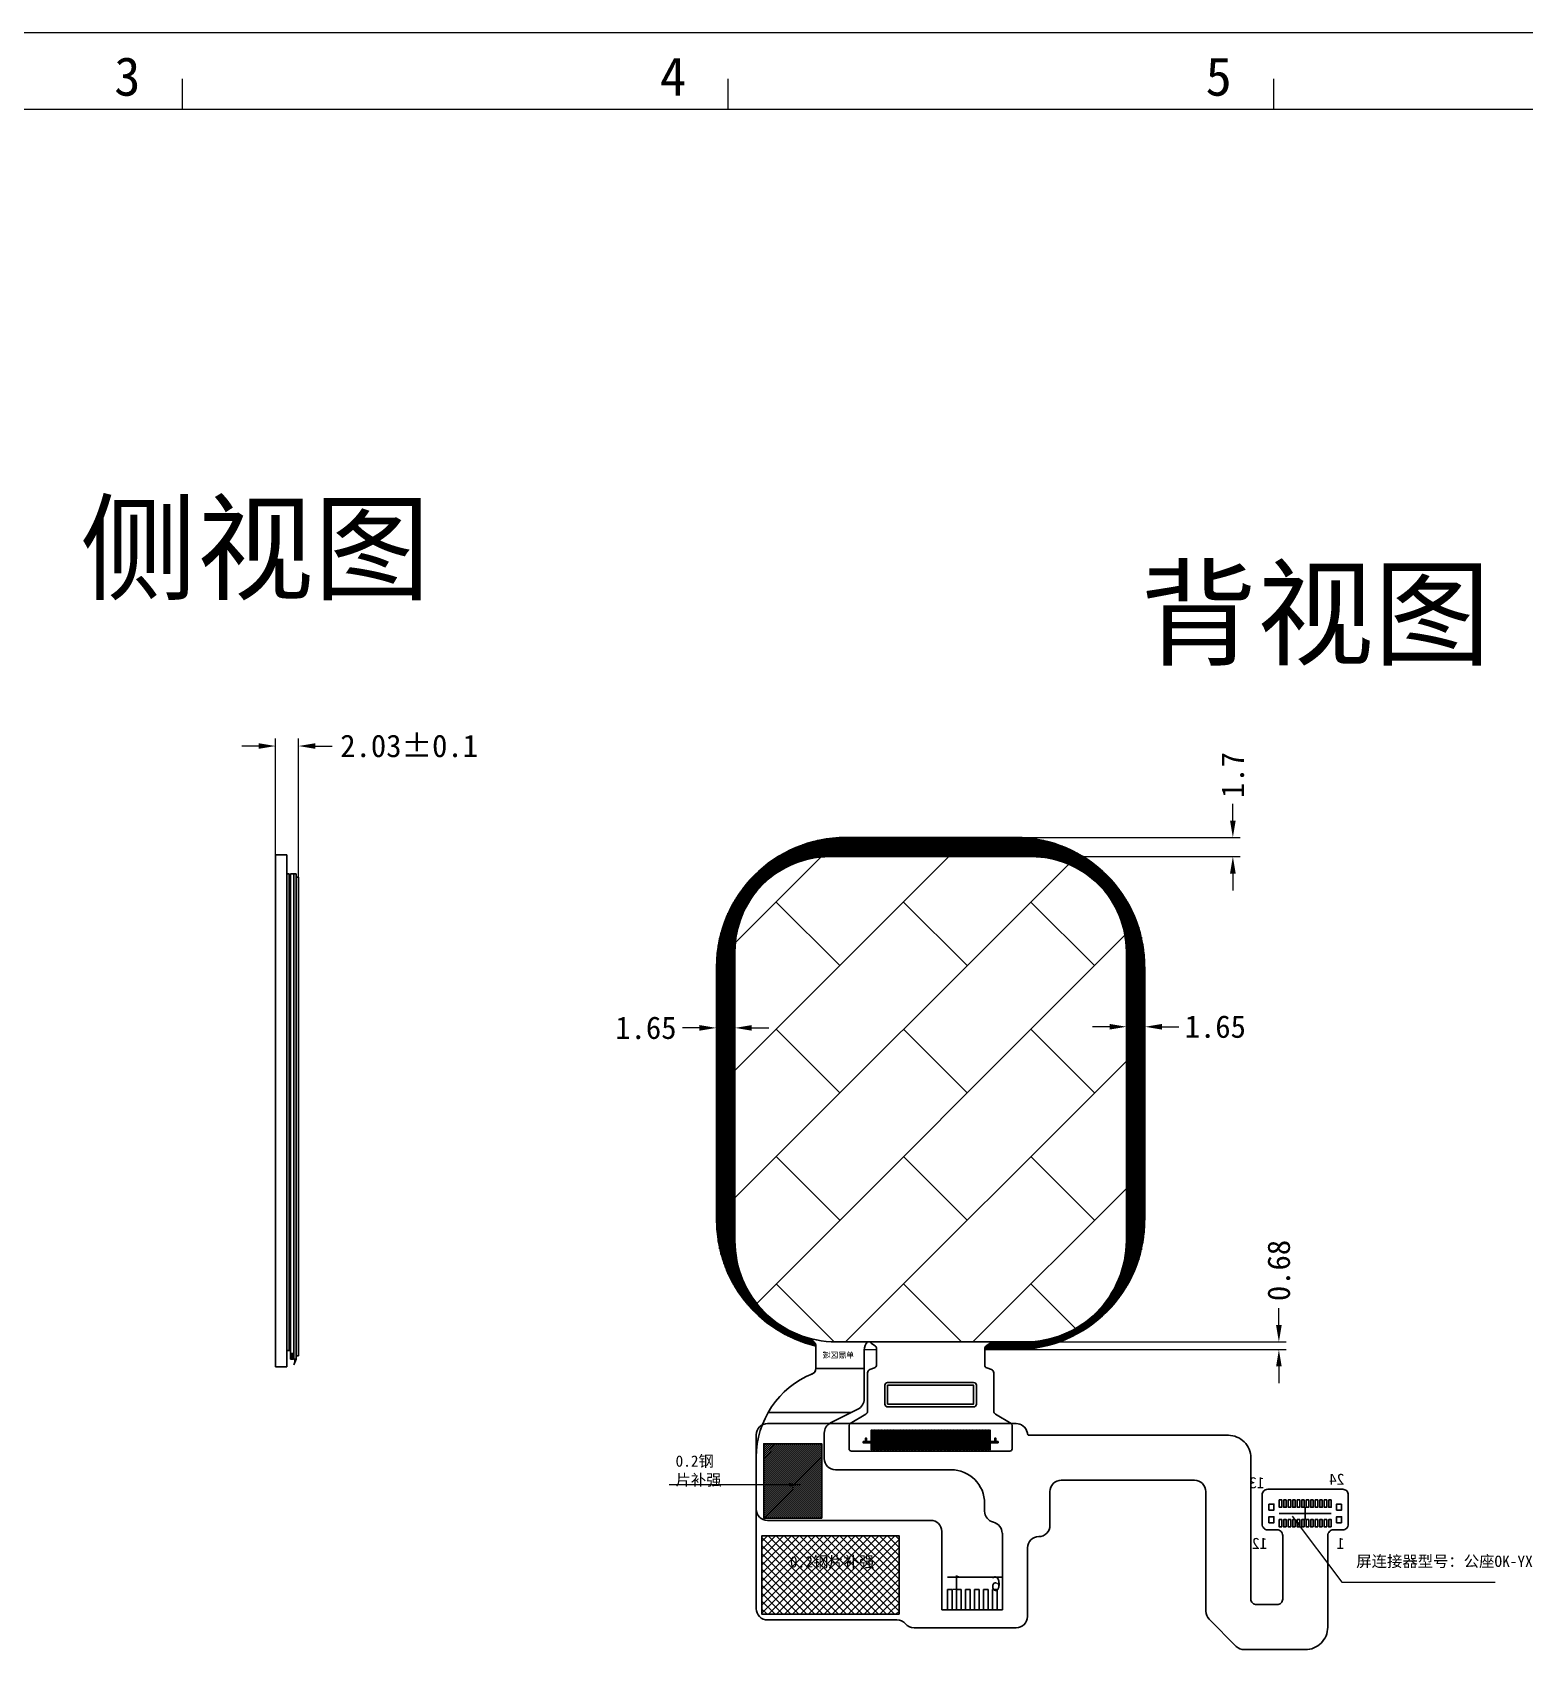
# Model space of a CAD drawing. Header units: inches. Extents: x 1765 to 5217, y -1519 to 441.
# Drawn here: x 4651.3 to 4783.9, y -782.1 to -638.3 of the extents above; entities that cross this region are included whole.
import ezdxf

# ---------------------------------------------------------------- set-up
doc = ezdxf.new("R2010")
doc.units = ezdxf.units.IN
doc.header["$MEASUREMENT"] = 0
doc.layers.add('DIM', color=3, linetype='Continuous', lineweight=15)
doc.layers.add('图框', color=255, linetype='Continuous', lineweight=5)
doc.layers.add('LENS', color=6, linetype='Continuous')
doc.layers.add('标注', color=3, linetype='Continuous')
doc.styles.add('Chinese', font='')
doc.styles.add('TITLE', font='arial.ttf')
doc.styles.add('宋', font='', dxfattribs={"height": 2})
doc.styles.add('宋体', font='')
doc.styles.get('Chinese').set_extended_font_data('SimSun')
doc.styles.get('宋').set_extended_font_data('SimSun')
doc.styles.get('宋体').set_extended_font_data('SimSun')
doc.dimstyles.new('ISO-25$7', dxfattribs={"dimscale": 0.5, "dimtxt": 2.5, "dimasz": 2, "dimexe": 1.25, "dimexo": 0.625, "dimtad": 0, "dimdsep": 46, "dimtxsty": 'TITLE', "dimcen": 2.5, "dimclrd": 7, "dimclre": 256, "dimclrt": 7, "dimadec": 0, "dimazin": 0, "dimtfac": 1, "dimtmove": 0, "dimatfit": 0, "dimfxl": 0, "dimlwd": 9, "dimlwe": 9, "dimarcsym": 0})
doc.dimstyles.new('YanXiu', dxfattribs={"dimtxt": 2.5, "dimasz": 2.2, "dimexe": 0.66, "dimexo": 0.66, "dimgap": 0.66, "dimtad": 0, "dimdsep": 46, "dimtxsty": 'Chinese', "dimcen": 0, "dimclrd": 119, "dimclre": 119, "dimclrt": 42, "dimazin": 2, "dimtfac": 1, "dimtofl": 0, "dimtmove": 0, "dimatfit": 3, "dimfxl": 0, "dimlwd": 5, "dimlwe": 5, "dimarcsym": 0})

# ---------------------------------------------------------------- blocks, each defined once
blk = doc.blocks.new('A$C06BB6509')
at = {"color": 6}
for points in [[(-0.3, 0), (0, 0), (0, -42.615), (-0.3, -42.615)], [(0, 0), (0.2, 0), (0.2, -43.135), (0, -43.135)]]:
    blk.add_lwpolyline(points, close=True, dxfattribs=at)
blk = doc.blocks.new('A$C2CD672AE')
at = {"color": 1}
for p, q in [((-2.32, 0), (2.31, 0)), ((0, -0.55), (0, 0.55))]:
    blk.add_line(p, q, dxfattribs=at)
for points in [[(-3.23, 0.83), (-3.23, 0.3), (-2.78, 0.3), (-2.78, 0.83)], [(-2.32, 1.2), (-2.32, 0.55), (-2.09, 0.55), (-2.09, 1.2)], [(-1.92, 1.2), (-1.92, 0.55), (-1.69, 0.55), (-1.69, 1.2)], [(-1.52, 1.2), (-1.52, 0.55), (-1.29, 0.55), (-1.29, 1.2)], [(-1.12, 1.2), (-1.12, 0.55), (-0.89, 0.55), (-0.89, 1.2)], [(-0.72, 1.2), (-0.72, 0.55), (-0.49, 0.55), (-0.49, 1.2)], [(-0.32, 1.2), (-0.32, 0.55), (-0.09, 0.55), (-0.09, 1.2)], [(0.08, 1.2), (0.08, 0.55), (0.31, 0.55), (0.31, 1.2)], [(0.48, 1.2), (0.48, 0.55), (0.71, 0.55), (0.71, 1.2)], [(0.88, 1.2), (0.88, 0.55), (1.11, 0.55), (1.11, 1.2)], [(1.28, 1.2), (1.28, 0.55), (1.51, 0.55), (1.51, 1.2)], [(1.68, 1.2), (1.68, 0.55), (1.91, 0.55), (1.91, 1.2)], [(2.08, 1.2), (2.08, 0.55), (2.31, 0.55), (2.31, 1.2)], [(3.23, 0.83), (3.23, 0.3), (2.78, 0.3), (2.78, 0.83)], [(-3.23, -0.83), (-3.23, -0.3), (-2.78, -0.3), (-2.78, -0.83)], [(-2.32, -1.2), (-2.32, -0.55), (-2.09, -0.55), (-2.09, -1.2)], [(-1.92, -1.2), (-1.92, -0.55), (-1.69, -0.55), (-1.69, -1.2)], [(-1.52, -1.2), (-1.52, -0.55), (-1.29, -0.55), (-1.29, -1.2)], [(-1.12, -1.2), (-1.12, -0.55), (-0.89, -0.55), (-0.89, -1.2)], [(-0.72, -1.2), (-0.72, -0.55), (-0.49, -0.55), (-0.49, -1.2)], [(-0.32, -1.2), (-0.32, -0.55), (-0.09, -0.55), (-0.09, -1.2)], [(0.08, -1.2), (0.08, -0.55), (0.31, -0.55), (0.31, -1.2)], [(0.48, -1.2), (0.48, -0.55), (0.71, -0.55), (0.71, -1.2)], [(0.88, -1.2), (0.88, -0.55), (1.11, -0.55), (1.11, -1.2)], [(1.28, -1.2), (1.28, -0.55), (1.51, -0.55), (1.51, -1.2)], [(1.68, -1.2), (1.68, -0.55), (1.91, -0.55), (1.91, -1.2)], [(2.08, -1.2), (2.08, -0.55), (2.31, -0.55), (2.31, -1.2)], [(3.23, -0.83), (3.23, -0.3), (2.78, -0.3), (2.78, -0.83)]]:
    blk.add_lwpolyline(points, close=True)
blk = doc.blocks.new('*D91')
at = {"layer": 'Defpoints', "color": 0, "transparency": 16777216}
for p in [(4674.95, -701.76), (4672.92, -716.64), (4674.95, -716.64)]:
    blk.add_point(p, dxfattribs=at)
at = {"layer": '标注', "color": 3, "lineweight": 5, "transparency": 16777216}
for p, q in [((4672.92, -715.98), (4672.92, -701.1)), ((4674.95, -715.98), (4674.95, -701.1)), ((4671.42, -701.76), (4669.92, -701.76)), ((4676.45, -701.76), (4677.95, -701.76))]:
    blk.add_line(p, q, dxfattribs=at)
at = {"layer": '标注', "color": 3, "transparency": 16777216}
for points in [[(4671.42, -701.51), (4671.42, -702.01), (4672.92, -701.76)], [(4676.45, -701.51), (4676.45, -702.01), (4674.95, -701.76)]]:
    blk.add_solid(points, dxfattribs=at)
at = {"layer": '标注', "color": 3, "transparency": 16777216, "insert": (4684.79, -701.76), "char_height": 2, "attachment_point": 5, "style": '宋'}
blk.add_mtext('2.03%%P0.1', dxfattribs=at)
blk = doc.blocks.new('*D93')
at = {"layer": 'Defpoints', "color": 0, "transparency": 16777216}
for p in [(4731.13, -709.89), (4757.99, -709.89), (4731.13, -711.59)]:
    blk.add_point(p, dxfattribs=at)
at = {"layer": '标注', "color": 3, "lineweight": 5, "transparency": 16777216}
for p, q in [((4757.99, -708.39), (4757.99, -706.89)), ((4731.79, -709.89), (4758.65, -709.89)), ((4731.79, -711.59), (4758.65, -711.59)), ((4757.99, -713.09), (4757.99, -714.59))]:
    blk.add_line(p, q, dxfattribs=at)
at = {"layer": '标注', "color": 3, "transparency": 16777216}
for points in [[(4757.74, -708.39), (4758.24, -708.39), (4757.99, -709.89)], [(4757.74, -713.09), (4758.24, -713.09), (4757.99, -711.59)]]:
    blk.add_solid(points, dxfattribs=at)
at = {"layer": '标注', "color": 3, "transparency": 16777216, "insert": (4757.99, -704.34), "char_height": 2, "attachment_point": 5, "rotation": 90, "style": '宋'}
blk.add_mtext('1.7', dxfattribs=at)
blk = doc.blocks.new('*D94')
at = {"layer": 'Defpoints', "color": 0, "transparency": 16777216}
for p in [(4750.18, -726.71), (4748.53, -729.47), (4750.18, -729.47)]:
    blk.add_point(p, dxfattribs=at)
at = {"layer": '标注', "color": 3, "lineweight": 5, "transparency": 16777216}
for p, q in [((4747.03, -726.71), (4745.53, -726.71)), ((4748.53, -728.81), (4748.53, -726.05)), ((4750.18, -728.81), (4750.18, -726.05)), ((4751.68, -726.71), (4753.18, -726.71))]:
    blk.add_line(p, q, dxfattribs=at)
at = {"layer": '标注', "color": 3, "transparency": 16777216}
for points in [[(4747.03, -726.46), (4747.03, -726.96), (4748.53, -726.71)], [(4751.68, -726.46), (4751.68, -726.96), (4750.18, -726.71)]]:
    blk.add_solid(points, dxfattribs=at)
at = {"layer": '标注', "color": 3, "transparency": 16777216, "insert": (4756.43, -726.71), "char_height": 2, "attachment_point": 5, "style": '宋'}
blk.add_mtext('1.65', dxfattribs=at)
blk = doc.blocks.new('*D95')
at = {"layer": 'Defpoints', "color": 0, "transparency": 16777216}
for p in [(4712.09, -726.81), (4712.09, -730.06), (4713.74, -730.03)]:
    blk.add_point(p, dxfattribs=at)
at = {"layer": '标注', "color": 3, "lineweight": 5, "transparency": 16777216}
for p, q in [((4710.59, -726.81), (4709.09, -726.81)), ((4712.09, -729.4), (4712.09, -726.15)), ((4713.74, -729.37), (4713.74, -726.15)), ((4715.24, -726.81), (4716.74, -726.81))]:
    blk.add_line(p, q, dxfattribs=at)
at = {"layer": '标注', "color": 3, "transparency": 16777216}
for points in [[(4710.59, -726.56), (4710.59, -727.06), (4712.09, -726.81)], [(4715.24, -726.56), (4715.24, -727.06), (4713.74, -726.81)]]:
    blk.add_solid(points, dxfattribs=at)
at = {"layer": '标注', "color": 3, "transparency": 16777216, "insert": (4705.83, -726.81), "char_height": 2, "attachment_point": 5, "style": '宋'}
blk.add_mtext('1.65', dxfattribs=at)
blk = doc.blocks.new('*D96')
at = {"layer": 'Defpoints', "color": 0, "transparency": 16777216}
for p in [(4737.67, -754.72), (4737.67, -755.4), (4762.08, -754.72)]:
    blk.add_point(p, dxfattribs=at)
at = {"layer": '标注', "color": 3, "lineweight": 5, "transparency": 16777216}
for p, q in [((4762.08, -753.22), (4762.08, -751.72)), ((4738.33, -754.72), (4762.74, -754.72)), ((4738.33, -755.4), (4762.74, -755.4)), ((4762.08, -756.9), (4762.08, -758.4))]:
    blk.add_line(p, q, dxfattribs=at)
at = {"layer": '标注', "color": 3, "transparency": 16777216}
for points in [[(4761.83, -753.22), (4762.33, -753.22), (4762.08, -754.72)], [(4761.83, -756.9), (4762.33, -756.9), (4762.08, -755.4)]]:
    blk.add_solid(points, dxfattribs=at)
at = {"layer": '标注', "color": 3, "transparency": 16777216, "insert": (4762.08, -748.37), "char_height": 2, "attachment_point": 5, "rotation": 90, "style": '宋'}
blk.add_mtext('0.68', dxfattribs=at)

msp = doc.modelspace()

# ---------------------------------------------------------------- hatches: boundary and pattern name
h = msp.add_hatch()
h.set_pattern_fill('ANSI37', color=256, angle=45)
h.set_pattern_definition([(90, (27.87163, -212.16913), (-0.125, 3e-17), []), (180, (27.87163, -212.16913), (-3e-17, -0.125), [])])
h.paths.add_polyline_path([(4738.678, -709.888), (4723.588, -709.888, 0.4142136), (4712.088, -721.388), (4712.088, -743.898, 0.3475116), (4720.933, -755.087), (4720.933, -755.024, 0.177863), (4720.861, -754.83), (4720.646, -754.576, -0.110249), (4720.585, -754.46, -0.3450597), (4713.739, -745.722), (4713.739, -720.007, -0.4142136), (4722.159, -711.587), (4740.106, -711.587, -0.4142136), (4748.526, -720.007), (4748.526, -745.722, -0.4142136), (4739.526, -754.722), (4736.471, -754.722, -0.2291616), (4736.38, -754.871), (4736.072, -755.07, 0.2546712), (4735.935, -755.322), (4735.935, -755.398), (4738.678, -755.398, 0.4142136), (4750.178, -743.898), (4750.178, -721.388, 0.4142136)])
h = msp.add_hatch()
h.set_pattern_fill('AR-B816', color=256, angle=45)
h.set_pattern_definition([(45, (27.872, -212.169), (-5.656854, 5.656854), []), (135, (27.872, -212.169), (-11.313708, 2e-15), [8, -8])])
h.paths.add_polyline_path([(4748.526, -720.007, 0.4142136), (4740.106, -711.587), (4722.159, -711.587, 0.4142136), (4713.739, -720.007), (4713.739, -745.722, 0.4142136), (4722.739, -754.722), (4739.526, -754.722, 0.4142136), (4748.526, -745.722)])
for points in [[(4674.248, -756.256), (4674.495, -756.256), (4674.495, -755.886), (4674.548, -755.886), (4674.548, -755.736), (4674.248, -755.736)], [(4674.748, -756.256), (4674.548, -756.256), (4674.548, -756.756)]]:
    msp.add_hatch(color=256).paths.add_polyline_path(points)
h = msp.add_hatch()
h.set_pattern_fill('ANSI31', color=256, style=0)
h.set_pattern_definition([(45, (2155.67734, -51.75916), (-0.0883883476, 0.0883883476), [])])
h.paths.add_polyline_path([(4716.303, -763.774), (4721.46, -763.774), (4721.46, -770.379), (4716.303, -770.379)])
h = msp.add_hatch()
h.set_pattern_fill('ANSI37', color=2, scale=4, style=0)
h.set_pattern_definition([(135, (6713.88555, -1040.98007), (0.35355339, 0.35355339), []), (45, (6713.88555, -1040.98007), (0.35355339, -0.35355339), [])])
h.paths.add_polyline_path([(4716.133, -778.929), (4716.133, -771.953), (4728.333, -771.953), (4728.333, -778.929)])
h.paths.add_polyline_path([(4724.57, -773.316), (4721.297, -773.316), (4721.297, -774.294), (4724.57, -774.294)], flags=24)

# ---------------------------------------------------------------- linework, layer by layer
at = {"color": 3, "lineweight": 0}
for p, q in [((4738.678, -709.888), (4723.588, -709.888)), ((4712.088, -721.388), (4712.088, -743.898)), ((4750.178, -721.388), (4750.178, -743.898)), ((4725.223, -755.398), (4726.331, -755.398)), ((4735.935, -755.398), (4738.678, -755.398))]:
    msp.add_line(p, q, dxfattribs=at)
for p, q in [((4673.918, -711.421), (4672.918, -711.421)), ((4672.918, -711.421), (4672.918, -756.931)), ((4673.918, -713.121), (4673.918, -711.421)), ((4673.918, -711.421), (4673.918, -756.931)), ((4673.918, -713.121), (4673.918, -712.508)), ((4674.118, -713.121), (4673.918, -713.121)), ((4674.118, -713.271), (4674.118, -713.121)), ((4720.646, -754.576), (4720.861, -754.83)), ((4720.646, -754.576), (4720.861, -754.83)), ((4674.118, -755.486), (4673.918, -755.486)), ((4674.248, -755.736), (4674.248, -756.256)), ((4720.933, -756.302), (4720.933, -755.024)), ((4720.933, -756.302), (4720.933, -755.024)), ((4725.223, -756.302), (4725.223, -755.432)), ((4725.223, -756.302), (4725.223, -755.432)), ((4672.918, -756.931), (4673.918, -756.931)), ((4674.248, -756.256), (4674.495, -756.256)), ((4674.748, -756.256), (4674.548, -756.756)), ((4720.933, -757.093), (4725.223, -757.093)), ((4720.933, -757.093), (4725.223, -757.093)), ((4722.233, -761.923), (4724.672, -760.695)), ((4721.683, -762.816), (4721.683, -765.079)), ((4715.639, -769.579), (4715.639, -764.965)), ((4722.683, -766.079), (4732.933, -766.079)), ((4731.132, -770.579), (4716.639, -770.579)), ((4732.132, -771.579), (4732.132, -778.533)), ((4732.132, -778.533), (4737.532, -778.533))]:
    msp.add_line(p, q)
at = {"color": 7, "linetype": 'Continuous'}
for p, q in [((4720.933, -756.302), (4720.933, -757.093)), ((4720.933, -756.302), (4720.933, -757.093)), ((4725.223, -756.302), (4725.223, -759.802)), ((4725.223, -756.302), (4725.223, -759.802)), ((4725.223, -756.302), (4725.223, -759.802))]:
    msp.add_line(p, q, dxfattribs=at)
at = {"color": 251}
for p, q in [((4716.695, -760.993), (4724.08, -760.993)), ((4737.482, -775.64), (4732.632, -775.64))]:
    msp.add_line(p, q, dxfattribs=at)
at = {"color": 0}
for p, q in [((4735.933, -769.079), (4735.933, -769.769)), ((4737.532, -778.533), (4737.532, -771.718))]:
    msp.add_line(p, q, dxfattribs=at)
at = {"color": 2}
msp.add_lwpolyline([(4748.526, -720.007), (4748.526, -745.722, -0.4142136), (4739.526, -754.722), (4722.739, -754.722, -0.4142136), (4713.739, -745.722), (4713.739, -720.007, -0.4142136), (4722.159, -711.587), (4740.106, -711.587, -0.4142136)], format="xyb", close=True, dxfattribs=at)
msp.add_lwpolyline([(4748.526, -720.007), (4748.526, -745.722, -0.4142136), (4739.526, -754.722), (4722.739, -754.722, -0.4142136), (4713.739, -745.722), (4713.739, -720.007, -0.4142136), (4722.159, -711.587), (4740.106, -711.587, -0.4142136)], format="xyb", close=True, dxfattribs=at)
msp.add_lwpolyline([(4674.248, -755.486), (4674.118, -755.486), (4674.118, -713.271), (4674.248, -713.271)], dxfattribs=at)
at = {"color": 5}
msp.add_lwpolyline([(4674.748, -755.956), (4674.948, -755.956), (4674.948, -713.421), (4674.748, -713.421)], dxfattribs=at)
msp.add_lwpolyline([(4725.795, -754.722, 0.2291616), (4725.885, -754.871), (4726.193, -755.07, -0.2546712), (4726.331, -755.322), (4726.331, -756.751, -0.3152988), (4726.133, -757.033), (4725.72, -757.183, 0.3152988), (4725.523, -757.465), (4725.523, -760.873, -0.2636432), (4725.377, -761.13), (4723.985, -761.964, 0.2636432), (4723.888, -762.135), (4723.888, -764.229, 0.4142136), (4724.088, -764.429), (4738.178, -764.429, 0.4142136), (4738.378, -764.229), (4738.378, -762.135, 0.2636432), (4738.281, -761.964), (4736.889, -761.13, -0.2636432), (4736.743, -760.873), (4736.743, -757.465, 0.3152988), (4736.545, -757.183), (4736.132, -757.033, -0.3152988), (4735.935, -756.751), (4735.935, -755.322, -0.2546712), (4736.072, -755.07), (4736.38, -754.871, 0.2291616), (4736.471, -754.722)], format="xyb")
msp.add_lwpolyline([(4727.063, -758.578), (4727.063, -760.248, 0.4142136), (4727.313, -760.498), (4734.953, -760.498, 0.4142136), (4735.203, -760.248), (4735.203, -758.578, 0.4142136), (4734.953, -758.328), (4727.313, -758.328, 0.4142136)], format="xyb", close=True)
for points in [[(4734.953, -758.578), (4727.313, -758.578)], [(4727.313, -760.248), (4734.953, -760.248)]]:
    msp.add_lwpolyline(points)
at = {"color": 0}
for points in [[(4727.313, -758.578), (4734.953, -758.578), (4734.953, -760.248), (4727.313, -760.248)], [(4725.833, -764.299), (4725.903, -764.299), (4725.903, -762.567), (4725.833, -762.567)], [(4725.963, -764.299), (4726.033, -764.299), (4726.033, -762.567), (4725.963, -762.567)], [(4726.093, -764.299), (4726.163, -764.299), (4726.163, -762.567), (4726.093, -762.567)], [(4726.223, -764.299), (4726.293, -764.299), (4726.293, -762.567), (4726.223, -762.567)], [(4726.353, -764.299), (4726.423, -764.299), (4726.423, -762.567), (4726.353, -762.567)], [(4726.483, -764.299), (4726.553, -764.299), (4726.553, -762.567), (4726.483, -762.567)], [(4726.613, -764.299), (4726.683, -764.299), (4726.683, -762.567), (4726.613, -762.567)], [(4726.743, -764.299), (4726.813, -764.299), (4726.813, -762.567), (4726.743, -762.567)], [(4726.873, -764.299), (4726.943, -764.299), (4726.943, -762.567), (4726.873, -762.567)], [(4727.003, -764.299), (4727.073, -764.299), (4727.073, -762.567), (4727.003, -762.567)], [(4727.133, -764.299), (4727.203, -764.299), (4727.203, -762.567), (4727.133, -762.567)], [(4727.263, -764.299), (4727.333, -764.299), (4727.333, -762.567), (4727.263, -762.567)], [(4727.393, -764.299), (4727.463, -764.299), (4727.463, -762.567), (4727.393, -762.567)], [(4727.523, -764.299), (4727.593, -764.299), (4727.593, -762.567), (4727.523, -762.567)], [(4727.653, -764.299), (4727.723, -764.299), (4727.723, -762.567), (4727.653, -762.567)], [(4727.783, -764.299), (4727.853, -764.299), (4727.853, -762.567), (4727.783, -762.567)], [(4727.913, -764.299), (4727.983, -764.299), (4727.983, -762.567), (4727.913, -762.567)], [(4728.043, -764.299), (4728.113, -764.299), (4728.113, -762.567), (4728.043, -762.567)], [(4728.173, -764.299), (4728.243, -764.299), (4728.243, -762.567), (4728.173, -762.567)], [(4728.303, -764.299), (4728.373, -764.299), (4728.373, -762.567), (4728.303, -762.567)], [(4728.433, -764.299), (4728.503, -764.299), (4728.503, -762.567), (4728.433, -762.567)], [(4728.563, -764.299), (4728.633, -764.299), (4728.633, -762.567), (4728.563, -762.567)], [(4728.693, -764.299), (4728.763, -764.299), (4728.763, -762.567), (4728.693, -762.567)], [(4728.823, -764.299), (4728.893, -764.299), (4728.893, -762.567), (4728.823, -762.567)], [(4728.953, -764.299), (4729.023, -764.299), (4729.023, -762.567), (4728.953, -762.567)], [(4729.083, -764.299), (4729.153, -764.299), (4729.153, -762.567), (4729.083, -762.567)], [(4729.213, -764.299), (4729.283, -764.299), (4729.283, -762.567), (4729.213, -762.567)], [(4729.343, -764.299), (4729.413, -764.299), (4729.413, -762.567), (4729.343, -762.567)], [(4729.473, -764.299), (4729.543, -764.299), (4729.543, -762.567), (4729.473, -762.567)], [(4729.603, -764.299), (4729.673, -764.299), (4729.673, -762.567), (4729.603, -762.567)], [(4729.733, -764.299), (4729.803, -764.299), (4729.803, -762.567), (4729.733, -762.567)], [(4729.863, -764.299), (4729.933, -764.299), (4729.933, -762.567), (4729.863, -762.567)], [(4729.993, -764.299), (4730.063, -764.299), (4730.063, -762.567), (4729.993, -762.567)], [(4730.123, -764.299), (4730.193, -764.299), (4730.193, -762.567), (4730.123, -762.567)], [(4730.253, -764.299), (4730.323, -764.299), (4730.323, -762.567), (4730.253, -762.567)], [(4730.383, -764.299), (4730.453, -764.299), (4730.453, -762.567), (4730.383, -762.567)], [(4730.513, -764.299), (4730.583, -764.299), (4730.583, -762.567), (4730.513, -762.567)], [(4730.643, -764.299), (4730.713, -764.299), (4730.713, -762.567), (4730.643, -762.567)], [(4730.773, -764.299), (4730.843, -764.299), (4730.843, -762.567), (4730.773, -762.567)], [(4730.903, -764.299), (4730.973, -764.299), (4730.973, -762.567), (4730.903, -762.567)], [(4731.033, -764.299), (4731.103, -764.299), (4731.103, -762.567), (4731.033, -762.567)], [(4731.163, -764.299), (4731.233, -764.299), (4731.233, -762.567), (4731.163, -762.567)], [(4731.293, -764.299), (4731.363, -764.299), (4731.363, -762.567), (4731.293, -762.567)], [(4731.423, -764.299), (4731.493, -764.299), (4731.493, -762.567), (4731.423, -762.567)], [(4731.553, -764.299), (4731.623, -764.299), (4731.623, -762.567), (4731.553, -762.567)], [(4731.683, -764.299), (4731.753, -764.299), (4731.753, -762.567), (4731.683, -762.567)], [(4731.813, -764.299), (4731.883, -764.299), (4731.883, -762.567), (4731.813, -762.567)], [(4731.943, -764.299), (4732.013, -764.299), (4732.013, -762.567), (4731.943, -762.567)], [(4732.073, -764.299), (4732.143, -764.299), (4732.143, -762.567), (4732.073, -762.567)], [(4732.203, -764.299), (4732.273, -764.299), (4732.273, -762.567), (4732.203, -762.567)], [(4732.333, -764.299), (4732.403, -764.299), (4732.403, -762.567), (4732.333, -762.567)], [(4732.463, -764.299), (4732.533, -764.299), (4732.533, -762.567), (4732.463, -762.567)], [(4732.593, -764.299), (4732.663, -764.299), (4732.663, -762.567), (4732.593, -762.567)], [(4732.723, -764.299), (4732.793, -764.299), (4732.793, -762.567), (4732.723, -762.567)], [(4732.853, -764.299), (4732.923, -764.299), (4732.923, -762.567), (4732.853, -762.567)], [(4732.983, -764.299), (4733.053, -764.299), (4733.053, -762.567), (4732.983, -762.567)], [(4733.113, -764.299), (4733.183, -764.299), (4733.183, -762.567), (4733.113, -762.567)], [(4733.243, -764.299), (4733.313, -764.299), (4733.313, -762.567), (4733.243, -762.567)], [(4733.373, -764.299), (4733.443, -764.299), (4733.443, -762.567), (4733.373, -762.567)], [(4733.503, -764.299), (4733.573, -764.299), (4733.573, -762.567), (4733.503, -762.567)], [(4733.633, -764.299), (4733.703, -764.299), (4733.703, -762.567), (4733.633, -762.567)], [(4733.763, -764.299), (4733.833, -764.299), (4733.833, -762.567), (4733.763, -762.567)], [(4733.893, -764.299), (4733.963, -764.299), (4733.963, -762.567), (4733.893, -762.567)], [(4734.023, -764.299), (4734.093, -764.299), (4734.093, -762.567), (4734.023, -762.567)], [(4734.153, -764.299), (4734.223, -764.299), (4734.223, -762.567), (4734.153, -762.567)], [(4734.283, -764.299), (4734.353, -764.299), (4734.353, -762.567), (4734.283, -762.567)], [(4734.413, -764.299), (4734.483, -764.299), (4734.483, -762.567), (4734.413, -762.567)], [(4734.543, -764.299), (4734.613, -764.299), (4734.613, -762.567), (4734.543, -762.567)], [(4734.673, -764.299), (4734.743, -764.299), (4734.743, -762.567), (4734.673, -762.567)], [(4734.803, -764.299), (4734.873, -764.299), (4734.873, -762.567), (4734.803, -762.567)], [(4734.933, -764.299), (4735.003, -764.299), (4735.003, -762.567), (4734.933, -762.567)], [(4735.063, -764.299), (4735.133, -764.299), (4735.133, -762.567), (4735.063, -762.567)], [(4735.193, -764.299), (4735.263, -764.299), (4735.263, -762.567), (4735.193, -762.567)], [(4735.323, -764.299), (4735.393, -764.299), (4735.393, -762.567), (4735.323, -762.567)], [(4735.453, -764.299), (4735.523, -764.299), (4735.523, -762.567), (4735.453, -762.567)], [(4735.583, -764.299), (4735.653, -764.299), (4735.653, -762.567), (4735.583, -762.567)], [(4735.713, -764.299), (4735.783, -764.299), (4735.783, -762.567), (4735.713, -762.567)], [(4735.843, -764.299), (4735.913, -764.299), (4735.913, -762.567), (4735.843, -762.567)], [(4735.973, -764.299), (4736.043, -764.299), (4736.043, -762.567), (4735.973, -762.567)], [(4736.103, -764.299), (4736.173, -764.299), (4736.173, -762.567), (4736.103, -762.567)], [(4736.233, -764.299), (4736.303, -764.299), (4736.303, -762.567), (4736.233, -762.567)], [(4736.363, -764.299), (4736.433, -764.299), (4736.433, -762.567), (4736.363, -762.567)], [(4725.133, -763.579), (4725.833, -763.579), (4725.833, -763.679), (4725.133, -763.679)], [(4725.333, -763.579), (4725.433, -763.579), (4725.433, -763.279), (4725.333, -763.279)], [(4736.433, -763.579), (4737.133, -763.579), (4737.133, -763.679), (4736.433, -763.679)], [(4736.833, -763.579), (4736.933, -763.579), (4736.933, -763.279), (4736.833, -763.279)]]:
    msp.add_lwpolyline(points, close=True, dxfattribs=at)
at = {"color": 1}
msp.add_lwpolyline([(4715.639, -762.979, -0.4142136), (4716.639, -761.979), (4738.738, -761.979, -0.3481473), (4739.711, -762.751, 0.0733551), (4739.819, -763.022), (4757.59, -763.022, -0.4142136), (4759.59, -765.022), (4759.59, -777.571, 0.4142136), (4760.09, -778.071), (4761.92, -778.071, 0.4142136), (4762.42, -777.571), (4762.42, -771.922, 0.4142136), (4761.92, -771.422), (4761.09, -771.422, -0.4142136), (4760.59, -770.922), (4760.59, -768.322, -0.4142136), (4761.09, -767.822), (4767.75, -767.822, -0.4142136), (4768.25, -768.322), (4768.25, -770.922, -0.4142136), (4767.75, -771.422), (4766.92, -771.422, 0.4142136), (4766.42, -771.922), (4766.42, -780.071, -0.4142136), (4764.42, -782.071), (4759.004, -782.071, -0.1989124), (4758.297, -781.779), (4755.883, -779.364, -0.1989124), (4755.59, -778.657), (4755.59, -768.022, 0.4142136), (4754.59, -767.022), (4742.737, -767.022, 0.4142136), (4741.737, -768.022), (4741.737, -771.022, -0.4140672), (4740.737, -772.022, 0.4140672), (4739.738, -773.022), (4739.738, -779.133, -0.4142136), (4738.738, -780.133), (4729.661, -780.133, -0.2197901), (4728.899, -779.781, 0.2197901), (4728.138, -779.429), (4716.639, -779.429, -0.4142136), (4715.639, -778.429), (4715.639, -762.979)], format="xyb", dxfattribs=at)
for points in [[(4716.303, -763.774), (4721.46, -763.774), (4721.46, -770.379), (4716.303, -770.379)], [(4732.632, -778.533), (4733.032, -778.533), (4733.032, -776.733), (4732.632, -776.733)], [(4733.432, -778.533), (4733.832, -778.533), (4733.832, -776.733), (4733.432, -776.733)], [(4734.232, -778.533), (4734.632, -778.533), (4734.632, -776.733), (4734.232, -776.733)], [(4735.032, -778.533), (4735.432, -778.533), (4735.432, -776.733), (4735.032, -776.733)], [(4735.832, -778.533), (4736.232, -778.533), (4736.232, -776.733), (4735.832, -776.733)], [(4736.632, -778.533), (4737.032, -778.533), (4737.032, -776.733), (4736.632, -776.733)]]:
    msp.add_lwpolyline(points, close=True)
at = {"color": 6}
for points in [[(4721.46, -770.379), (4716.303, -770.379), (4716.303, -763.774), (4721.46, -763.774)], [(4728.333, -778.929), (4716.133, -778.929), (4716.133, -771.953), (4728.333, -771.953)]]:
    msp.add_lwpolyline(points, close=True, dxfattribs=at)
at = {"color": 3, "lineweight": 0}
for centre, start, end in [((4723.588, -721.388), 90, 180), ((4738.678, -721.388), 0, 90), ((4723.588, -743.898), 180, 256.65173), ((4738.678, -743.898), 270, 0)]:
    msp.add_arc(centre, 11.5, start, end, dxfattribs=at)
for centre, radius, start, end in [((4720.874, -754.382), 0.3, 195.17574, 220.34133), ((4720.874, -754.382), 0.3, 195.17574, 220.34133), ((4720.633, -755.024), 0.3, 0, 40.34133), ((4720.633, -755.024), 0.3, 0, 40.34133), ((4726.223, -755.432), 1, 134.73454, 180), ((4723.639, -764.965), 8, 112.16254, 180), ((4724.223, -759.802), 1, 296.72062, 0), ((4722.683, -762.816), 1, 116.72062, 180), ((4722.683, -765.079), 1, 180, 270), ((4732.933, -769.079), 3, 360, 90), ((4716.639, -769.579), 1, 180, 270), ((4731.132, -771.579), 1, 0, 90)]:
    msp.add_arc(centre, radius, start, end)
at = {"color": 7, "linetype": 'Continuous'}
for start in [284.35983, 292.16254]:
    msp.add_arc((4720.433, -757.093), 0.5, start, 0, dxfattribs=at)
at = {"color": 0}
for centre, start, end in [((4736.933, -769.769), 180, 256.9723), ((4736.482, -771.718), 360, 76.9723)]:
    msp.add_arc(centre, 1, start, end, dxfattribs=at)
at = {"layer": 'DIM'}
msp.add_line((4512.295, -638.329), (4914.003, -638.329), dxfattribs=at)
at = {"layer": '图框'}
for p, q in [((4664.638, -645.198), (4664.638, -642.451)), ((4713.129, -645.198), (4713.129, -642.451)), ((4761.645, -645.198), (4761.645, -642.451)), ((4907.133, -645.198), (4519.164, -645.198)), ((4868.336, -645.198), (4519.164, -645.198))]:
    msp.add_line(p, q, dxfattribs=at)

# ---------------------------------------------------------------- block references
msp.add_blockref('A$C06BB6509', (4674.548, -713.121))
at = {"xscale": -1}
msp.add_blockref('A$C2CD672AE', (4764.42, -769.963), dxfattribs=at)

# ---------------------------------------------------------------- texts
at = {"extrusion": (0, 0, -1), "insert": (4724.339, -755.645), "char_height": 0.5, "width": 3.05739, "attachment_point": 1, "text_direction": (-1, 0, 0)}
msp.add_mtext('{\\fSimSun|b0|i0|c134|p2;单层区域}', dxfattribs=at)
msp.add_mtext('{\\fSimSun|b0|i0|c134|p2;单层区域}', dxfattribs=at)
msp.add_mtext('{\\fSimSun|b0|i0|c134|p2;单层区域}', dxfattribs=at)
msp.add_mtext('{\\fSimSun|b0|i0|c134|p2;单层区域}', dxfattribs=at)
at = {"char_height": 1, "attachment_point": 1}
for s, insert, width in [('0.2{\\fSimSun|b0|i0|c134|p2;钢片补强}', (4708.465, -764.811), 4.51729), ('{\\fSimSun|b0|i0|c134|p2;0.2钢片补强}', (4718.631, -773.769), 7.62055)]:
    msp.add_mtext(s, dxfattribs=dict(at, insert=insert, width=width))
at = {"color": 7, "extrusion": (0, 0, -1), "char_height": 1, "width": 2.23138, "attachment_point": 7, "text_direction": (-1, 0, 0)}
for s, insert in [('{\\fSimSun|b0|i0|c134|p2;13}', (4760.796, -767.745)), ('{\\fSimSun|b0|i0|c134|p2;24}', (4767.899, -767.419)), ('{\\fSimSun|b0|i0|c134|p2;12}', (4761.045, -773.12)), ('{\\fSimSun|b0|i0|c134|p2;1}', (4767.899, -773.12))]:
    msp.add_mtext(s, dxfattribs=dict(at, insert=insert))
at = {"color": 0, "extrusion": (0, 0, -1), "char_height": 1.35, "attachment_point": 3, "text_direction": (-1, 0, 0)}
for s, insert in [('{\\fSimSun|b0|i0|c134|p2;1}', (4733.003, -775.428)), ('{\\fSimSun|b0|i0|c134|p2;6}', (4736.479, -775.515))]:
    msp.add_mtext(s, dxfattribs=dict(at, insert=insert))
at = {"layer": 'DIM', "color": 0, "style": '宋体'}
msp.add_text('背视图', height=7.6124, dxfattribs=at).set_placement((4749.753, -693.773))
at = {"layer": 'DIM', "insert": (4768.962, -773.718), "char_height": 1, "width": 133.99871, "attachment_point": 1, "style": '宋体'}
msp.add_mtext('屏连接器型号：公座OK-YXT-BB10-24P-02', dxfattribs=at)
at = {"layer": 'LENS', "color": 0, "style": '宋体'}
msp.add_text('侧视图', height=7.6124, dxfattribs=at).set_placement((4655.54, -687.975))
at = {"layer": '图框'}
for s, p in [('3', (4658.58, -643.96)), ('4', (4707.071, -643.96)), ('5', (4755.562, -643.96))]:
    msp.add_text(s, height=3.434, dxfattribs=at).set_placement(p)

# ---------------------------------------------------------------- dimensions: what is measured, and where the dimension line sits
at = {"layer": '标注'}
dim = msp.add_linear_dim(base=(4674.948, -701.756), p1=(4672.918, -716.645), p2=(4674.948, -716.645), text='<>%%P0.1', dimstyle='YanXiu', override={"dimasz": 1.5, "dimtxsty": '宋', "dimclrd": 3, "dimclre": 3, "dimclrt": 3}, dxfattribs=at)
dim.commit()
dim.dimension.update_dxf_attribs({"geometry": '*D91', "text_midpoint": (4684.792, -701.756)})
for base, p1, p2, picture, middle in [((4757.986, -709.888), (4731.133, -711.587), (4731.133, -709.888), '*D93', (4757.986, -704.339)), ((4762.076, -754.722), (4737.668, -755.398), (4737.668, -754.722), '*D96', (4762.076, -748.368))]:
    dim = msp.add_linear_dim(base=base, p1=p1, p2=p2, angle=90, dimstyle='YanXiu', override={"dimasz": 1.5, "dimtxsty": '宋', "dimclrd": 3, "dimclre": 3, "dimclrt": 3}, dxfattribs=at)
    dim.commit()
    dim.dimension.update_dxf_attribs({"geometry": picture, "text_midpoint": middle})
for base, p1, p2, picture, middle in [((4712.088, -726.813), (4713.739, -730.031), (4712.088, -730.064), '*D95', (4705.833, -726.813)), ((4750.178, -726.713), (4748.526, -729.468), (4750.178, -729.468), '*D94', (4756.432, -726.713))]:
    dim = msp.add_linear_dim(base=base, p1=p1, p2=p2, dimstyle='YanXiu', override={"dimasz": 1.5, "dimtxsty": '宋', "dimclrd": 3, "dimclre": 3, "dimclrt": 3}, dxfattribs=at)
    dim.commit()
    dim.dimension.update_dxf_attribs({"geometry": picture, "text_midpoint": middle})

# ---------------------------------------------------------------- leaders
msp.add_leader([(4719.533, -767.423), (4707.885, -767.423)], dimstyle='ISO-25$7', override={"dimgap": 0.625, "dimtad": 0})
at = {"layer": 'DIM'}
msp.add_leader([(4763.271, -770.193), (4767.67, -776.064), (4781.293, -776.064)], dimstyle='ISO-25$7', override={"dimclrd": 3}, dxfattribs=at)

doc.saveas('drawing.dxf')
